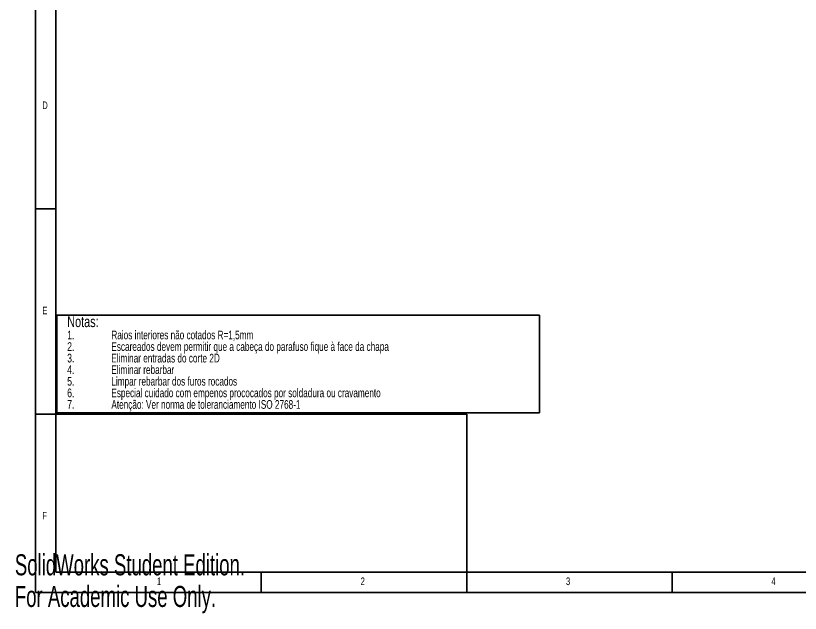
# Model space of a CAD drawing. Header units: millimetres. Extents: x 0 to 415, y 0 to 292.
# Drawn here: x 0.2 to 191.2, y -0.1 to 145.6 of the extents above; entities that cross this region are included whole.
import ezdxf

# ---------------------------------------------------------------- set-up
doc = ezdxf.new("R2010")
doc.units = ezdxf.units.MM
doc.styles.add('SEACAD_txt_shx', font='txt.shx', dxfattribs={"width": 0.75})

# ---------------------------------------------------------------- blocks, each defined once
blk = doc.blocks.new('SW_NOTE_0')
at = {"color": 7, "linetype": 'Continuous', "lineweight": 35}
for p, q in [((0, 0), (0, 23.77)), ((0, 23.77), (117.51, 23.77)), ((117.51, 23.77), (117.51, 0)), ((117.51, 0), (0, 0))]:
    blk.add_line(p, q, dxfattribs=at)
at = {"attachment_point": 1, "style": 'SEACAD_txt_shx'}
for s, insert, char_height, width in [('{\\fSETxt|b0||i0||c0|p34;\\C7;\\H2.645833333;\\W0.75;Notas:}', (2.55, 23.54), 2.6458, 9.6524), ('{\\fSETxt|b0||i0||c0|p34;\\C7;\\H2.116666667;\\W0.75;1.}', (2.55, 20.04), 2.1167, 1.4111), ('{\\fSETxt|b0||i0||c0|p34;\\C7;\\H2.116666667;\\W0.705;Raios interiores não cotados R=1,5mm}', (13.31, 20.04), 2.1167, 48.017), ('{\\fSETxt|b0||i0||c0|p34;\\C7;\\H2.116666667;\\W0.75;2.}', (2.55, 17.21), 2.1167, 1.9207), ('{\\fSETxt|b0||i0||c0|p34;\\C7;\\H2.116666667;\\W0.705;Escareados devem permitir que a cabeça do parafuso fique à face da chapa}', (13.31, 17.21), 2.11667, 101.4824), ('{\\fSETxt|b0||i0||c0|p34;\\C7;\\H2.116666667;\\W0.75;3.}', (2.55, 14.39), 2.1167, 1.9207), ('{\\fSETxt|b0||i0||c0|p34;\\C7;\\H2.116666667;\\W0.705;Eliminar entradas do corte 2D}', (13.31, 14.39), 2.1167, 39.3543), ('{\\fSETxt|b0||i0||c0|p34;\\C7;\\H2.116666667;\\W0.75;4.}', (2.55, 11.57), 2.1167, 1.9207), ('{\\fSETxt|b0||i0||c0|p34;\\C7;\\H2.116666667;\\W0.705;Eliminar rebarbar}', (13.31, 11.57), 2.1167, 21.9506), ('{\\fSETxt|b0||i0||c0|p34;\\C7;\\H2.116666667;\\W0.75;5.}', (2.55, 8.75), 2.1167, 1.9207), ('{\\fSETxt|b0||i0||c0|p34;\\C7;\\H2.116666667;\\W0.705;Limpar rebarbar dos furos rocados}', (13.31, 8.75), 2.1167, 46.8803), ('{\\fSETxt|b0||i0||c0|p34;\\C7;\\H2.116666667;\\W0.75;6.}', (2.55, 5.92), 2.1167, 1.9207), ('{\\fSETxt|b0||i0||c0|p34;\\C7;\\H2.116666667;\\W0.705;Especial cuidado com empenos prococados por soldadura ou cravamento}', (13.31, 5.92), 2.11667, 93.7213), ('{\\fSETxt|b0||i0||c0|p34;\\C7;\\H2.116666667;\\W0.75;7.}', (2.55, 3.1), 2.1167, 1.9207), ('{\\fSETxt|b0||i0||c0|p34;\\C7;\\H2.116666667;\\W0.705;Atenção: Ver norma de toleranciamento ISO 2768-1}', (13.31, 3.1), 2.1167, 66.3614)]:
    blk.add_mtext(s, dxfattribs=dict(at, insert=insert, char_height=char_height, width=width))

msp = doc.modelspace()

# ---------------------------------------------------------------- linework, layer by layer
at = {"color": 7, "linetype": 'Continuous', "lineweight": 35}
for p, q in [((5, 292), (5, 5)), ((10, 287), (10, 10)), ((5, 98.5), (10, 98.5)), ((10, 48.5), (5, 48.5)), ((10, 48.5), (110, 48.5)), ((110, 48.5), (110, 10)), ((10, 10), (230, 10)), ((60, 5), (60, 10)), ((110, 10), (110, 5)), ((160, 5), (160, 10)), ((5, 5), (415, 5))]:
    msp.add_line(p, q, dxfattribs=at)

# ---------------------------------------------------------------- block references
at = {"color": 7}
msp.add_blockref('SW_NOTE_0', (10.1866, 48.7945), dxfattribs=at)

# ---------------------------------------------------------------- texts
at = {"attachment_point": 1, "style": 'SEACAD_txt_shx'}
for s, insert, char_height, width in [('{\\fSETxt|b0||i0||c0|p34;\\C7;\\H1.852083333;\\W0.75;D}', (6.6667, 124.668), 1.852083, 1.26903), ('{\\fSETxt|b0||i0||c0|p34;\\C7;\\H1.852083333;\\W0.75;E}', (6.6667, 74.668), 1.852083, 1.26903), ('{\\fSETxt|b0||i0||c0|p34;\\C7;\\H1.852083333;\\W0.75;F}', (6.6667, 24.668), 1.852083, 1.26903), ('{\\fSETxt|b0||i0||c0|p34;\\C7;\\H5.1381;\\W0.658;SolidWorks Student Edition.}', (0, 14.3305), 5.1381, 78.11816), ('{\\fSETxt|b0||i0||c0|p34;\\C7;\\H1.852083333;\\W0.75;1}', (34.5833, 8.668), 1.852083, 0.823158), ('{\\fSETxt|b0||i0||c0|p34;\\C7;\\H1.852083333;\\W0.75;2}', (84.1667, 8.668), 1.852083, 1.26903), ('{\\fSETxt|b0||i0||c0|p34;\\C7;\\H1.852083333;\\W0.75;3}', (134.1667, 8.668), 1.852083, 1.26903), ('{\\fSETxt|b0||i0||c0|p34;\\C7;\\H1.852083333;\\W0.75;4}', (184.1667, 8.668), 1.852083, 1.26903), ('{\\fSETxt|b0||i0||c0|p34;\\C7;\\H5.1381;\\W0.658;For Academic Use Only.}', (0, 6.6234), 5.1381, 65.17776)]:
    msp.add_mtext(s, dxfattribs=dict(at, insert=insert, char_height=char_height, width=width))

doc.saveas('drawing.dxf')
